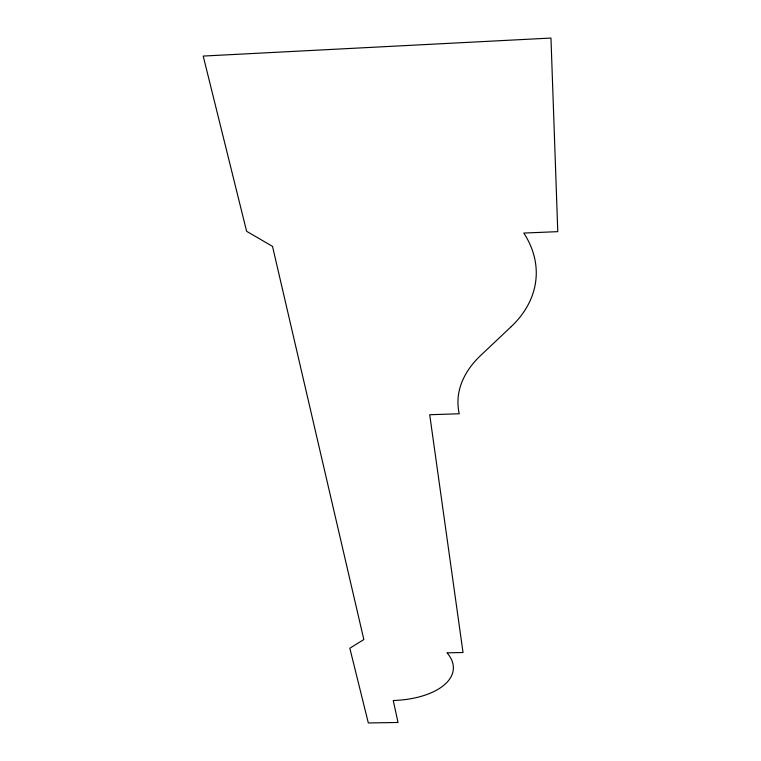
<?xml version="1.0" encoding="UTF-8"?>
<svg xmlns="http://www.w3.org/2000/svg" width="761" height="761" viewBox="0 0 761 761"><rect width="100%" height="100%" fill="white"/><g stroke="black" fill="none" stroke-linecap="round" stroke-linejoin="round"><path stroke-width="1.14" d="M511.221 326.621L480.676 355.463A128.59 81.379 -2.4 0 0 459.244 413.775L429.708 414.726L463.03 652.51L447.011 652.833A70.012 35.31 2.9 0 1 393.256 700.529L398.022 722.474L368.324 722.95L349.822 648.229L363.844 639.554L272.514 246.374L246.602 231.287L203.216 56.067L550.964 38.05L557.784 231.648L523.796 233.066A133.603 93.375 3.5 0 1 511.221 326.621"/></g></svg>
